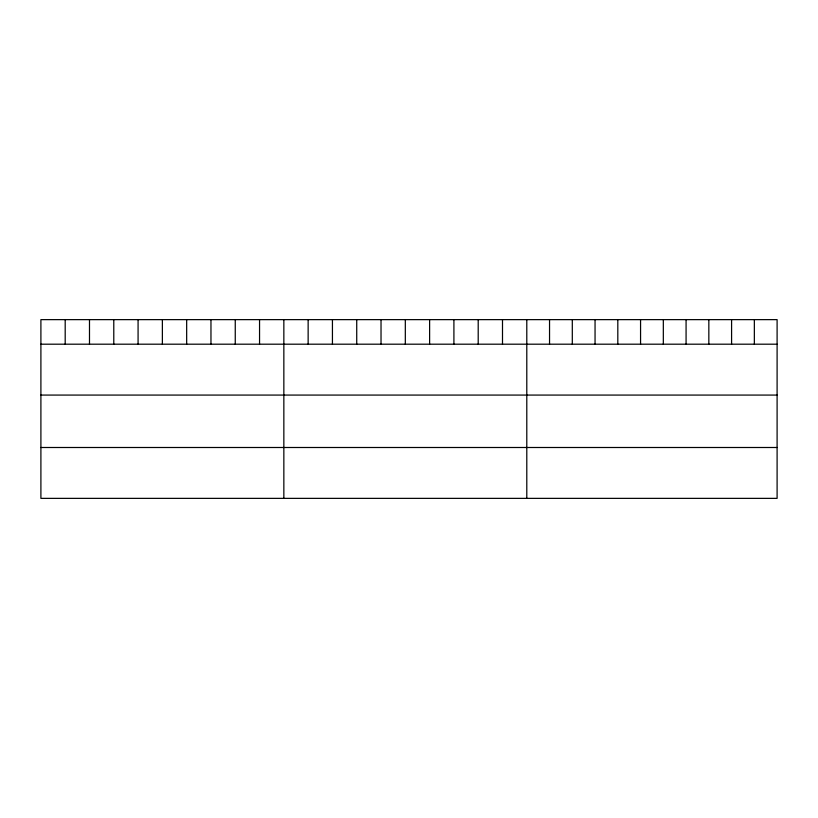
<?xml version="1.0" encoding="UTF-8"?>
<svg xmlns="http://www.w3.org/2000/svg" width="818" height="818" viewBox="0 0 818 818"><rect width="100%" height="100%" fill="white"/><g stroke="black" fill="none" stroke-linecap="round" stroke-linejoin="round"><path stroke-width="1.23" d="M777.1 344.194L777.1 498.366L40.9 498.366L40.9 319.634L777.1 319.634L777.1 344.194L40.9 344.194M40.9 395.074L777.1 395.074M40.9 447.497L777.1 447.497M754.349 319.634L754.349 344.194M731.589 319.634L731.589 344.194M708.838 319.634L708.838 344.194M686.077 319.634L686.077 344.194M663.326 319.634L663.326 344.194M640.566 319.634L640.566 344.194M617.815 319.634L617.815 344.194M595.054 319.634L595.054 344.194M572.303 319.634L572.303 344.194M549.543 319.634L549.543 344.194M526.792 319.634L526.792 498.366M502.497 319.634L502.497 344.194M478.203 319.634L478.203 344.194M453.908 319.634L453.908 344.194M429.614 319.634L429.614 344.194M405.319 319.634L405.319 344.194M381.024 319.634L381.024 344.194M356.73 319.634L356.73 344.194M332.435 319.634L332.435 344.194M308.141 319.634L308.141 344.194M283.846 319.634L283.846 498.366M259.551 319.634L259.551 344.194M235.257 319.634L235.257 344.194M210.962 319.634L210.962 344.194M186.668 319.634L186.668 344.194M162.373 319.634L162.373 344.194M138.078 319.634L138.078 344.194M113.784 319.634L113.784 344.194M89.489 319.634L89.489 344.194M65.195 319.634L65.195 344.194"/></g></svg>
